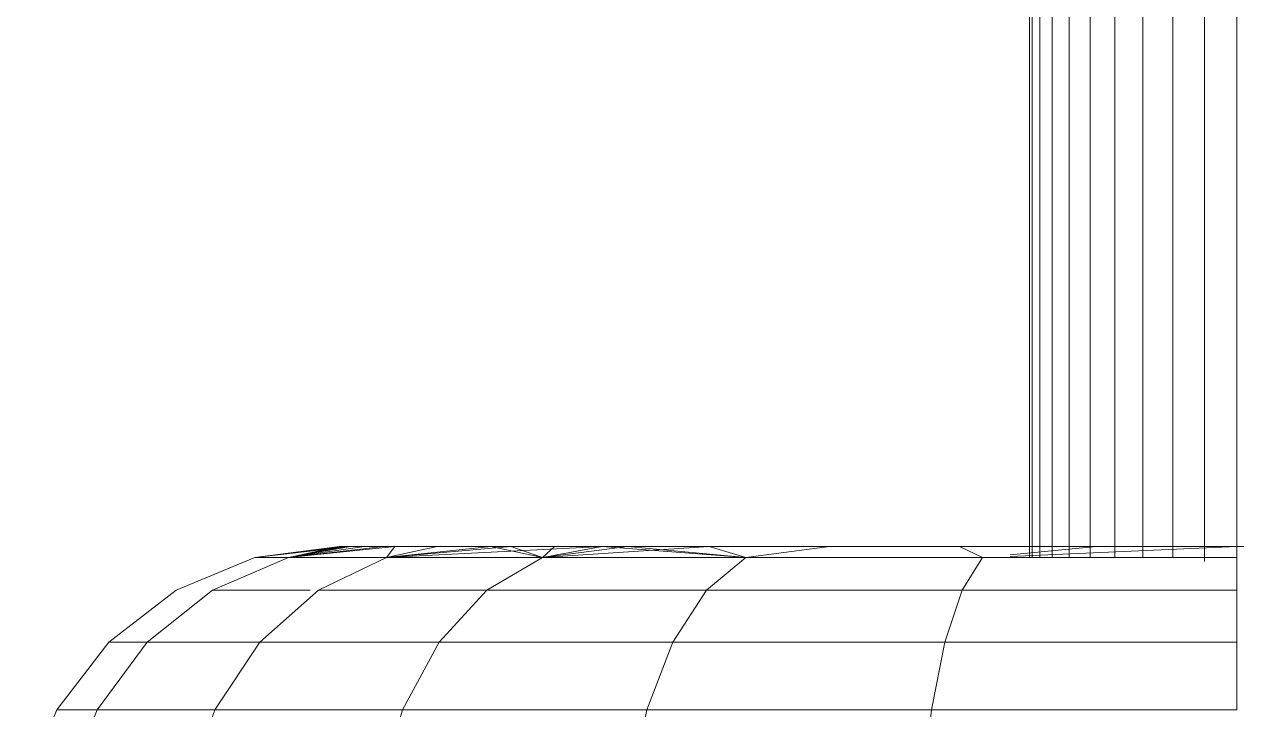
# Model space of a CAD drawing. Header units: centimetres. Extents: x -13467 to 3766, y -437 to 1921.
# Drawn here: x -8684.81 to -8681.094, y 95.729 to 97.829 of the extents above; entities that cross this region are included whole.
import ezdxf

# ---------------------------------------------------------------- set-up
doc = ezdxf.new("R2010")
doc.units = ezdxf.units.CM
doc.layers.add('G-IMPT', color=7, linetype='Continuous', lineweight=9)
doc.layers.add('M-EQPM', color=7, linetype='Continuous', lineweight=9)

# ---------------------------------------------------------------- blocks, each defined once
blk = doc.blocks.new('EQ-02-004 - EQ-02-004_dwg_Agrupar_435-1526215-Sección 1-1')
at = {"layer": 'G-IMPT'}
for p, q in [((-8681.7294, 96.1953), (-8681.7294, 101.6294)), ((-8681.7294, 96.1953), (-8681.7294, 101.6294)), ((-8681.7294, 101.6294), (-8681.7294, 96.1953)), ((-8681.7294, 101.6294), (-8681.7294, 96.1953)), ((-8681.7294, 96.1953), (-8681.7294, 101.6294)), ((-8681.7294, 96.1953), (-8681.7294, 101.6294))]:
    blk.add_line(p, q, dxfattribs=at)
blk = doc.blocks.new('EQ-02-004 - EQ-02-004_dwg_Agrupar_788-1526216-Sección 1-1')
at = {"layer": 'G-IMPT'}
for p, q in [((-8684.1032, 96.1953), (-8683.8444, 96.2294)), ((-8684.1032, 96.1953), (-8683.8105, 96.2294)), ((-8684.1032, 96.1953), (-8683.8253, 96.2294)), ((-8684.0007, 96.1953), (-8683.8105, 96.2294)), ((-8684.0007, 96.1953), (-8683.7098, 96.2294)), ((-8684.0007, 96.1953), (-8683.6744, 96.2294)), ((-8684.0007, 96.1953), (-8683.7684, 96.2294)), ((-8684.0007, 96.1953), (-8683.8253, 96.2294)), ((-8683.8105, 96.2294), (-8683.8444, 96.2294)), ((-8683.8444, 96.2294), (-8683.8253, 96.2294)), ((-8683.6744, 96.2294), (-8683.8253, 96.2294)), ((-8683.7684, 96.2294), (-8683.8253, 96.2294)), ((-8683.8105, 96.2294), (-8683.7098, 96.2294)), ((-8683.6744, 96.2294), (-8683.7684, 96.2294)), ((-8683.7098, 96.2294), (-8683.5447, 96.2294)), ((-8683.7001, 96.1953), (-8683.5447, 96.2294)), ((-8683.7001, 96.1953), (-8683.3192, 96.2294)), ((-8683.7001, 96.1953), (-8683.039, 96.2294)), ((-8683.7001, 96.1953), (-8683.3809, 96.2294)), ((-8683.7001, 96.1953), (-8683.5447, 96.2294)), ((-8683.7001, 96.1953), (-8683.6744, 96.2294)), ((-8683.5447, 96.2294), (-8683.6744, 96.2294)), ((-8683.5447, 96.2294), (-8683.3192, 96.2294)), ((-8683.3809, 96.2294), (-8683.5447, 96.2294)), ((-8682.9611, 96.2294), (-8683.3809, 96.2294)), ((-8683.1855, 96.2294), (-8683.3809, 96.2294)), ((-8683.222, 96.1953), (-8683.3809, 96.2294)), ((-8683.3192, 96.2294), (-8683.039, 96.2294)), ((-8683.222, 96.1953), (-8683.039, 96.2294)), ((-8683.222, 96.1953), (-8682.7108, 96.2294)), ((-8683.222, 96.1953), (-8682.9611, 96.2294)), ((-8683.222, 96.1953), (-8683.1855, 96.2294)), ((-8683.222, 96.1953), (-8683.1855, 96.2294)), ((-8682.9611, 96.2294), (-8683.1855, 96.2294)), ((-8683.039, 96.2294), (-8682.7108, 96.2294)), ((-8682.7108, 96.2294), (-8682.9611, 96.2294)), ((-8682.5988, 96.1953), (-8682.9611, 96.2294)), ((-8682.7108, 96.2294), (-8682.3429, 96.2294)), ((-8682.3429, 96.2294), (-8682.7108, 96.2294)), ((-8682.5988, 96.1953), (-8682.7108, 96.2294)), ((-8682.5988, 96.1953), (-8682.7108, 96.2294)), ((-8682.5988, 96.1953), (-8682.3429, 96.2294)), ((-8682.5988, 96.1953), (-8682.3429, 96.2294)), ((-8682.3429, 96.2294), (-8681.9442, 96.2294)), ((-8681.9442, 96.2294), (-8682.3429, 96.2294)), ((-8681.9442, 96.2294), (-8681.789, 96.2294)), ((-8681.789, 96.2294), (-8681.9442, 96.2294)), ((-8681.8731, 96.1953), (-8681.9442, 96.2294)), ((-8681.8731, 96.1953), (-8681.9442, 96.2294)), ((-8681.7216, 96.2294), (-8681.7294, 96.2294)), ((-8681.7294, 96.2294), (-8681.7216, 96.2294)), ((-8681.7216, 96.2294), (-8681.7294, 96.2294)), ((-8681.7216, 96.2294), (-8681.7294, 96.2294)), ((-8684.3444, 96.0954), (-8684.1032, 96.1953)), ((-8684.2337, 96.0954), (-8684.0007, 96.1953)), ((-8684.2337, 96.0954), (-8684.0007, 96.1953)), ((-8684.1032, 96.1953), (-8684.0007, 96.1953)), ((-8684.1032, 96.1953), (-8684.0007, 96.1953)), ((-8684.0007, 96.1953), (-8683.7001, 96.1953)), ((-8683.7001, 96.1953), (-8684.0007, 96.1953)), ((-8683.909, 96.0954), (-8683.7001, 96.1953)), ((-8683.909, 96.0954), (-8683.7001, 96.1953)), ((-8683.7001, 96.1953), (-8683.222, 96.1953)), ((-8683.222, 96.1953), (-8683.7001, 96.1953)), ((-8684.5515, 95.9365), (-8684.3444, 96.0954)), ((-8684.2337, 96.0954), (-8683.9342, 96.0954)), ((-8683.9342, 96.0954), (-8684.2337, 96.0954)), ((-8684.2337, 96.0954), (-8683.9342, 96.0954)), ((-8684.2337, 96.0954), (-8683.9342, 96.0954)), ((-8684.2337, 96.0954), (-8683.9342, 96.0954)), ((-8684.7104, 95.7294), (-8684.5515, 95.9365)), ((-8684.5515, 95.9365), (-8684.4337, 95.9365)), ((-8684.5515, 95.9365), (-8684.4337, 95.9365)), ((-8684.8103, 95.4882), (-8684.7104, 95.7294)), ((-8684.7104, 95.7294), (-8684.5872, 95.7294)), ((-8684.7104, 95.7294), (-8684.5872, 95.7294))]:
    blk.add_line(p, q, dxfattribs=at)
at = {"layer": 'G-IMPT', "flags": 128}
for points in [[(-8684.2337, 96.0954), (-8684.0007, 96.1953), (-8684.1032, 96.1953), (-8684.3444, 96.0954), (-8684.1032, 96.1953), (-8684.0007, 96.1953), (-8683.6744, 96.2294), (-8683.5447, 96.2294)], [(-8683.9342, 96.0954), (-8684.2337, 96.0954), (-8684.0007, 96.1953), (-8684.1032, 96.1953), (-8683.8253, 96.2294), (-8684.1032, 96.1953), (-8683.8444, 96.2294), (-8683.8253, 96.2294), (-8683.8444, 96.2294), (-8683.8105, 96.2294), (-8683.7098, 96.2294), (-8684.0007, 96.1953), (-8683.8105, 96.2294), (-8683.8444, 96.2294), (-8684.1032, 96.1953), (-8683.8105, 96.2294), (-8684.1032, 96.1953), (-8684.0007, 96.1953)], [(-8683.222, 96.1953), (-8683.3809, 96.2294), (-8683.7001, 96.1953), (-8684.0007, 96.1953), (-8684.2337, 96.0954)], [(-8683.6744, 96.2294), (-8684.0007, 96.1953), (-8683.7684, 96.2294), (-8683.6744, 96.2294), (-8683.5447, 96.2294), (-8683.7001, 96.1953), (-8683.6744, 96.2294), (-8683.7001, 96.1953), (-8684.0007, 96.1953), (-8684.2337, 96.0954)], [(-8683.8253, 96.2294), (-8683.7684, 96.2294), (-8684.0007, 96.1953), (-8683.8253, 96.2294), (-8684.0007, 96.1953)], [(-8683.5447, 96.2294), (-8683.7098, 96.2294), (-8683.5447, 96.2294), (-8683.7001, 96.1953), (-8683.222, 96.1953)], [(-8683.3192, 96.2294), (-8683.0389, 96.2294), (-8683.7001, 96.1953), (-8683.0389, 96.2294), (-8683.222, 96.1953)], [(-8683.222, 96.1953), (-8683.7001, 96.1953), (-8683.3192, 96.2294)], [(-8683.5447, 96.2294), (-8683.3192, 96.2294), (-8683.7001, 96.1953), (-8683.5447, 96.2294), (-8683.3192, 96.2294), (-8683.0389, 96.2294), (-8682.7108, 96.2294), (-8682.3429, 96.2294), (-8682.5988, 96.1953), (-8682.7108, 96.2294), (-8683.0389, 96.2294), (-8683.222, 96.1953), (-8682.7108, 96.2294), (-8683.222, 96.1953)], [(-8683.3809, 96.2294), (-8683.7001, 96.1953), (-8683.5447, 96.2294), (-8683.3809, 96.2294), (-8683.5447, 96.2294)], [(-8683.1855, 96.2294), (-8682.9611, 96.2294), (-8683.222, 96.1953), (-8683.1855, 96.2294), (-8683.3809, 96.2294), (-8683.222, 96.1953)], [(-8682.5988, 96.1953), (-8682.9611, 96.2294), (-8683.222, 96.1953)], [(-8682.9611, 96.2294), (-8682.7108, 96.2294), (-8682.9611, 96.2294), (-8682.5988, 96.1953)], [(-8681.8731, 96.1953), (-8681.9442, 96.2294), (-8682.3429, 96.2294), (-8681.9442, 96.2294), (-8681.789, 96.2294)], [(-8681.8731, 96.1953), (-8681.9442, 96.2294), (-8681.789, 96.2294)], [(-8681.8731, 96.1953), (-8681.9442, 96.2294), (-8681.789, 96.2294)], [(-8681.8731, 96.1953), (-8681.9442, 96.2294), (-8681.789, 96.2294)], [(-8681.7216, 96.2294), (-8681.7294, 96.2294), (-8681.7216, 96.2294)], [(-8683.222, 96.1953), (-8683.7001, 96.1953), (-8683.909, 96.0954)], [(-8683.909, 96.0954), (-8683.7001, 96.1953), (-8683.222, 96.1953)], [(-8684.4337, 95.9365), (-8684.5515, 95.9365), (-8684.7104, 95.7294), (-8684.5515, 95.9365), (-8684.4337, 95.9365)], [(-8684.4337, 95.9365), (-8684.5515, 95.9365), (-8684.4337, 95.9365)]]:
    blk.add_lwpolyline(points, dxfattribs=at)
for points in [[(-8683.909, 96.0954), (-8683.7001, 96.1953), (-8684.0007, 96.1953), (-8683.7098, 96.2294), (-8683.8105, 96.2294), (-8684.0007, 96.1953), (-8683.7001, 96.1953)], [(-8682.5988, 96.1953), (-8682.7108, 96.2294), (-8682.3429, 96.2294)], [(-8682.5988, 96.1953), (-8682.7108, 96.2294), (-8682.3429, 96.2294), (-8681.9442, 96.2294), (-8682.3429, 96.2294)], [(-8682.7108, 96.2294), (-8682.3429, 96.2294), (-8682.5988, 96.1953)], [(-8684.3444, 96.0954), (-8684.5515, 95.9365)]]:
    blk.add_lwpolyline(points, close=True, dxfattribs=at)
blk = doc.blocks.new('EQ-02-004 - EQ-02-004_dwg_Agrupar_791-1526217-Sección 1-1')
at = {"layer": 'G-IMPT'}
for p, q in [((-8684.1032, 96.1953), (-8683.8444, 96.2294)), ((-8684.1032, 96.1953), (-8683.8105, 96.2294)), ((-8684.1032, 96.1953), (-8683.8253, 96.2294)), ((-8684.0007, 96.1953), (-8683.8105, 96.2294)), ((-8684.0007, 96.1953), (-8683.7098, 96.2294)), ((-8684.0007, 96.1953), (-8683.6744, 96.2294)), ((-8684.0007, 96.1953), (-8683.7684, 96.2294)), ((-8684.0007, 96.1953), (-8683.8253, 96.2294)), ((-8683.8105, 96.2294), (-8683.8444, 96.2294)), ((-8683.8444, 96.2294), (-8683.8253, 96.2294)), ((-8683.6744, 96.2294), (-8683.8253, 96.2294)), ((-8683.7684, 96.2294), (-8683.8253, 96.2294)), ((-8683.8105, 96.2294), (-8683.7098, 96.2294)), ((-8683.6744, 96.2294), (-8683.7684, 96.2294)), ((-8683.7098, 96.2294), (-8683.5447, 96.2294)), ((-8683.7001, 96.1953), (-8683.5447, 96.2294)), ((-8683.7001, 96.1953), (-8683.3192, 96.2294)), ((-8683.7001, 96.1953), (-8683.039, 96.2294)), ((-8683.7001, 96.1953), (-8683.3809, 96.2294)), ((-8683.7001, 96.1953), (-8683.5447, 96.2294)), ((-8683.7001, 96.1953), (-8683.6744, 96.2294)), ((-8683.5447, 96.2294), (-8683.6744, 96.2294)), ((-8683.5447, 96.2294), (-8683.3192, 96.2294)), ((-8683.3809, 96.2294), (-8683.5447, 96.2294)), ((-8682.9611, 96.2294), (-8683.3809, 96.2294)), ((-8683.1855, 96.2294), (-8683.3809, 96.2294)), ((-8683.222, 96.1953), (-8683.3809, 96.2294)), ((-8683.3192, 96.2294), (-8683.039, 96.2294)), ((-8683.222, 96.1953), (-8683.039, 96.2294)), ((-8683.222, 96.1953), (-8682.7108, 96.2294)), ((-8683.222, 96.1953), (-8682.9611, 96.2294)), ((-8683.222, 96.1953), (-8683.1855, 96.2294)), ((-8683.222, 96.1953), (-8683.1855, 96.2294)), ((-8682.9611, 96.2294), (-8683.1855, 96.2294)), ((-8683.039, 96.2294), (-8682.7108, 96.2294)), ((-8682.7108, 96.2294), (-8682.9611, 96.2294)), ((-8682.5988, 96.1953), (-8682.9611, 96.2294)), ((-8682.7108, 96.2294), (-8682.3429, 96.2294)), ((-8682.3429, 96.2294), (-8682.7108, 96.2294)), ((-8682.5988, 96.1953), (-8682.7108, 96.2294)), ((-8682.5988, 96.1953), (-8682.7108, 96.2294)), ((-8682.5988, 96.1953), (-8682.3429, 96.2294)), ((-8682.5988, 96.1953), (-8682.3429, 96.2294)), ((-8682.3429, 96.2294), (-8681.9442, 96.2294)), ((-8681.9442, 96.2294), (-8682.3429, 96.2294)), ((-8681.9442, 96.2294), (-8681.789, 96.2294)), ((-8681.789, 96.2294), (-8681.9442, 96.2294)), ((-8681.8731, 96.1953), (-8681.9442, 96.2294)), ((-8681.8731, 96.1953), (-8681.9442, 96.2294)), ((-8681.7216, 96.2294), (-8681.7294, 96.2294)), ((-8681.7294, 96.2294), (-8681.7216, 96.2294)), ((-8681.7216, 96.2294), (-8681.7294, 96.2294)), ((-8681.7216, 96.2294), (-8681.7294, 96.2294)), ((-8684.3444, 96.0954), (-8684.1032, 96.1953)), ((-8684.2337, 96.0954), (-8684.0007, 96.1953)), ((-8684.2337, 96.0954), (-8684.0007, 96.1953)), ((-8684.1032, 96.1953), (-8684.0007, 96.1953)), ((-8684.1032, 96.1953), (-8684.0007, 96.1953)), ((-8684.0007, 96.1953), (-8683.7001, 96.1953)), ((-8683.7001, 96.1953), (-8684.0007, 96.1953)), ((-8683.909, 96.0954), (-8683.7001, 96.1953)), ((-8683.909, 96.0954), (-8683.7001, 96.1953)), ((-8683.7001, 96.1953), (-8683.222, 96.1953)), ((-8683.222, 96.1953), (-8683.7001, 96.1953)), ((-8684.5515, 95.9365), (-8684.3444, 96.0954)), ((-8684.2337, 96.0954), (-8683.9342, 96.0954)), ((-8683.9342, 96.0954), (-8684.2337, 96.0954)), ((-8684.2337, 96.0954), (-8683.9342, 96.0954)), ((-8684.2337, 96.0954), (-8683.9342, 96.0954)), ((-8684.2337, 96.0954), (-8683.9342, 96.0954)), ((-8684.7104, 95.7294), (-8684.5515, 95.9365)), ((-8684.5515, 95.9365), (-8684.4337, 95.9365)), ((-8684.5515, 95.9365), (-8684.4337, 95.9365)), ((-8684.8103, 95.4882), (-8684.7104, 95.7294)), ((-8684.7104, 95.7294), (-8684.5872, 95.7294)), ((-8684.7104, 95.7294), (-8684.5872, 95.7294))]:
    blk.add_line(p, q, dxfattribs=at)
at = {"layer": 'G-IMPT', "flags": 128}
for points in [[(-8684.2337, 96.0954), (-8684.0007, 96.1953), (-8684.1032, 96.1953), (-8684.3444, 96.0954), (-8684.1032, 96.1953), (-8684.0007, 96.1953), (-8683.6744, 96.2294), (-8683.5447, 96.2294)], [(-8683.9342, 96.0954), (-8684.2337, 96.0954), (-8684.0007, 96.1953), (-8684.1032, 96.1953), (-8683.8253, 96.2294), (-8684.1032, 96.1953), (-8683.8444, 96.2294), (-8683.8253, 96.2294), (-8683.8444, 96.2294), (-8683.8105, 96.2294), (-8683.7098, 96.2294), (-8684.0007, 96.1953), (-8683.8105, 96.2294), (-8683.8444, 96.2294), (-8684.1032, 96.1953), (-8683.8105, 96.2294), (-8684.1032, 96.1953), (-8684.0007, 96.1953)], [(-8683.222, 96.1953), (-8683.3809, 96.2294), (-8683.7001, 96.1953), (-8684.0007, 96.1953), (-8684.2337, 96.0954)], [(-8683.6744, 96.2294), (-8684.0007, 96.1953), (-8683.7684, 96.2294), (-8683.6744, 96.2294), (-8683.5447, 96.2294), (-8683.7001, 96.1953), (-8683.6744, 96.2294), (-8683.7001, 96.1953), (-8684.0007, 96.1953), (-8684.2337, 96.0954)], [(-8683.8253, 96.2294), (-8683.7684, 96.2294), (-8684.0007, 96.1953), (-8683.8253, 96.2294), (-8684.0007, 96.1953)], [(-8683.5447, 96.2294), (-8683.7098, 96.2294), (-8683.5447, 96.2294), (-8683.7001, 96.1953), (-8683.222, 96.1953)], [(-8683.3192, 96.2294), (-8683.0389, 96.2294), (-8683.7001, 96.1953), (-8683.0389, 96.2294), (-8683.222, 96.1953)], [(-8683.222, 96.1953), (-8683.7001, 96.1953), (-8683.3192, 96.2294)], [(-8683.5447, 96.2294), (-8683.3192, 96.2294), (-8683.7001, 96.1953), (-8683.5447, 96.2294), (-8683.3192, 96.2294), (-8683.0389, 96.2294), (-8682.7108, 96.2294), (-8682.3429, 96.2294), (-8682.5988, 96.1953), (-8682.7108, 96.2294), (-8683.0389, 96.2294), (-8683.222, 96.1953), (-8682.7108, 96.2294), (-8683.222, 96.1953)], [(-8683.3809, 96.2294), (-8683.7001, 96.1953), (-8683.5447, 96.2294), (-8683.3809, 96.2294), (-8683.5447, 96.2294)], [(-8683.1855, 96.2294), (-8682.9611, 96.2294), (-8683.222, 96.1953), (-8683.1855, 96.2294), (-8683.3809, 96.2294), (-8683.222, 96.1953)], [(-8682.5988, 96.1953), (-8682.9611, 96.2294), (-8683.222, 96.1953)], [(-8682.9611, 96.2294), (-8682.7108, 96.2294), (-8682.9611, 96.2294), (-8682.5988, 96.1953)], [(-8681.8731, 96.1953), (-8681.9442, 96.2294), (-8682.3429, 96.2294), (-8681.9442, 96.2294), (-8681.789, 96.2294)], [(-8681.8731, 96.1953), (-8681.9442, 96.2294), (-8681.789, 96.2294)], [(-8681.8731, 96.1953), (-8681.9442, 96.2294), (-8681.789, 96.2294)], [(-8681.8731, 96.1953), (-8681.9442, 96.2294), (-8681.789, 96.2294)], [(-8681.7216, 96.2294), (-8681.7294, 96.2294), (-8681.7216, 96.2294)], [(-8683.222, 96.1953), (-8683.7001, 96.1953), (-8683.909, 96.0954)], [(-8683.909, 96.0954), (-8683.7001, 96.1953), (-8683.222, 96.1953)], [(-8684.4337, 95.9365), (-8684.5515, 95.9365), (-8684.7104, 95.7294), (-8684.5515, 95.9365), (-8684.4337, 95.9365)], [(-8684.4337, 95.9365), (-8684.5515, 95.9365), (-8684.4337, 95.9365)]]:
    blk.add_lwpolyline(points, dxfattribs=at)
for points in [[(-8683.909, 96.0954), (-8683.7001, 96.1953), (-8684.0007, 96.1953), (-8683.7098, 96.2294), (-8683.8105, 96.2294), (-8684.0007, 96.1953), (-8683.7001, 96.1953)], [(-8682.5988, 96.1953), (-8682.7108, 96.2294), (-8682.3429, 96.2294)], [(-8682.5988, 96.1953), (-8682.7108, 96.2294), (-8682.3429, 96.2294), (-8681.9442, 96.2294), (-8682.3429, 96.2294)], [(-8682.7108, 96.2294), (-8682.3429, 96.2294), (-8682.5988, 96.1953)], [(-8684.3444, 96.0954), (-8684.5515, 95.9365)]]:
    blk.add_lwpolyline(points, close=True, dxfattribs=at)
blk = doc.blocks.new('EQ-02-004 - EQ-02-004_dwg_Agrupar_892-1526218-Sección 1-1')
at = {"layer": 'G-IMPT'}
for p, q in [((-8681.7294, 96.1953), (-8681.7294, 101.6294)), ((-8681.7294, 96.1953), (-8681.7294, 101.6294)), ((-8681.7294, 96.1953), (-8681.7294, 101.6294)), ((-8681.7294, 96.1953), (-8681.7294, 101.6294)), ((-8681.7294, 101.6294), (-8681.7294, 96.1953)), ((-8681.7294, 101.6294), (-8681.7294, 96.1953)), ((-8681.7216, 96.1953), (-8681.7216, 101.6294)), ((-8681.7216, 96.1953), (-8681.7216, 101.6294)), ((-8681.7216, 96.1953), (-8681.7216, 101.6294)), ((-8681.6983, 96.1953), (-8681.6983, 101.6294)), ((-8681.6983, 101.6294), (-8681.6983, 96.1953)), ((-8681.6983, 101.6294), (-8681.6983, 96.1953)), ((-8681.6602, 96.1953), (-8681.6602, 101.6294)), ((-8681.6602, 101.6294), (-8681.6602, 96.1953)), ((-8681.6602, 96.1953), (-8681.6602, 101.6294)), ((-8681.6081, 96.1953), (-8681.6081, 101.6294)), ((-8681.6081, 96.1953), (-8681.6081, 101.6294)), ((-8681.6081, 96.1953), (-8681.6081, 101.6294)), ((-8681.5434, 96.1953), (-8681.5434, 101.6294)), ((-8681.5434, 101.6294), (-8681.5434, 96.1953)), ((-8681.5434, 101.6294), (-8681.5434, 96.1953)), ((-8681.4677, 101.6294), (-8681.4677, 96.1953)), ((-8681.4676, 96.1953), (-8681.4676, 101.6294)), ((-8681.4676, 96.1953), (-8681.4676, 101.6294)), ((-8681.3827, 101.6294), (-8681.3827, 96.1953)), ((-8681.3827, 101.6294), (-8681.3827, 96.1953)), ((-8681.3827, 101.6294), (-8681.3827, 96.1953)), ((-8681.2906, 96.1953), (-8681.2906, 101.6294)), ((-8681.2906, 101.6294), (-8681.2906, 96.1953)), ((-8681.2906, 96.1953), (-8681.2906, 101.6294)), ((-8681.1937, 101.6294), (-8681.1937, 96.1835)), ((-8681.1937, 96.1835), (-8681.1937, 101.6294)), ((-8681.1937, 96.1835), (-8681.1937, 101.6294)), ((-8681.0944, 101.6294), (-8681.0944, 96.1953)), ((-8681.0944, 101.6294), (-8681.0944, 96.1953))]:
    blk.add_line(p, q, dxfattribs=at)
blk = doc.blocks.new('EQ-02-004 - EQ-02-004_dwg_Agrupar_896-1526219-Sección 1-1')
at = {"layer": 'G-IMPT'}
for p, q in [((-8684.1032, 96.1953), (-8683.8444, 96.2294)), ((-8684.1032, 96.1953), (-8683.8105, 96.2294)), ((-8684.0007, 96.1953), (-8683.7098, 96.2294)), ((-8684.0007, 96.1953), (-8683.8444, 96.2294)), ((-8684.0007, 96.1953), (-8683.8105, 96.2294)), ((-8684.0007, 96.1953), (-8683.8105, 96.2294)), ((-8684.0007, 96.1953), (-8683.7098, 96.2294)), ((-8683.8105, 96.2294), (-8683.8444, 96.2294)), ((-8683.8444, 96.2294), (-8683.8105, 96.2294)), ((-8683.7098, 96.2294), (-8683.8105, 96.2294)), ((-8683.8105, 96.2294), (-8683.7098, 96.2294)), ((-8683.5447, 96.2294), (-8683.7098, 96.2294)), ((-8683.7098, 96.2294), (-8683.5447, 96.2294)), ((-8683.7001, 96.1953), (-8683.3192, 96.2294)), ((-8683.7001, 96.1953), (-8683.5447, 96.2294)), ((-8683.7001, 96.1953), (-8683.5447, 96.2294)), ((-8683.7001, 96.1953), (-8683.3192, 96.2294)), ((-8683.7001, 96.1953), (-8683.039, 96.2294)), ((-8683.3192, 96.2294), (-8683.5447, 96.2294)), ((-8683.5447, 96.2294), (-8683.3192, 96.2294)), ((-8683.039, 96.2294), (-8683.3192, 96.2294)), ((-8683.3192, 96.2294), (-8683.039, 96.2294)), ((-8683.222, 96.1953), (-8683.3192, 96.2294)), ((-8683.222, 96.1953), (-8683.039, 96.2294)), ((-8683.222, 96.1953), (-8683.039, 96.2294)), ((-8683.222, 96.1953), (-8682.7108, 96.2294)), ((-8682.7108, 96.2294), (-8683.039, 96.2294)), ((-8683.039, 96.2294), (-8682.7108, 96.2294)), ((-8682.5988, 96.1953), (-8683.039, 96.2294)), ((-8682.3429, 96.2294), (-8682.7108, 96.2294)), ((-8682.7108, 96.2294), (-8682.3429, 96.2294)), ((-8682.5988, 96.1953), (-8682.7108, 96.2294)), ((-8682.5988, 96.1953), (-8682.7108, 96.2294)), ((-8682.5988, 96.1953), (-8682.3429, 96.2294)), ((-8682.5988, 96.1953), (-8682.3429, 96.2294)), ((-8681.9442, 96.2294), (-8682.3429, 96.2294)), ((-8682.3429, 96.2294), (-8681.9442, 96.2294)), ((-8681.789, 96.2294), (-8681.9442, 96.2294)), ((-8681.9442, 96.2294), (-8681.5246, 96.2294)), ((-8681.8731, 96.1953), (-8681.9442, 96.2294)), ((-8681.8731, 96.1953), (-8681.9442, 96.2294)), ((-8681.789, 96.2036), (-8681.5246, 96.2294)), ((-8681.789, 96.199), (-8681.0944, 96.2294)), ((-8681.7216, 96.2294), (-8681.7294, 96.2294)), ((-8681.7294, 96.2294), (-8681.7216, 96.2294)), ((-8681.7294, 96.2294), (-8681.7216, 96.2294)), ((-8681.7294, 96.2294), (-8681.7216, 96.2294)), ((-8681.6983, 96.2294), (-8681.7216, 96.2294)), ((-8681.6983, 96.2294), (-8681.7216, 96.2294)), ((-8681.6602, 96.2294), (-8681.6983, 96.2294)), ((-8681.5246, 96.2294), (-8681.0944, 96.2294)), ((-8684.3444, 96.0954), (-8684.1032, 96.1953)), ((-8684.2337, 96.0954), (-8684.0007, 96.1953)), ((-8684.2337, 96.0954), (-8684.0007, 96.1953)), ((-8684.0007, 96.1953), (-8684.1032, 96.1953)), ((-8684.1032, 96.1953), (-8684.0007, 96.1953)), ((-8683.7001, 96.1953), (-8684.0007, 96.1953)), ((-8684.0007, 96.1953), (-8683.7001, 96.1953)), ((-8683.909, 96.0954), (-8683.7001, 96.1953)), ((-8683.909, 96.0954), (-8683.7001, 96.1953)), ((-8683.222, 96.1953), (-8683.7001, 96.1953)), ((-8683.7001, 96.1953), (-8683.222, 96.1953)), ((-8683.3925, 96.0954), (-8683.222, 96.1953)), ((-8683.222, 96.1953), (-8682.5988, 96.1953)), ((-8682.7194, 96.0954), (-8682.5988, 96.1953)), ((-8682.5988, 96.1953), (-8681.8731, 96.1953)), ((-8681.9356, 96.0954), (-8681.8731, 96.1953)), ((-8681.8731, 96.1953), (-8681.0944, 96.1953)), ((-8681.8731, 96.1953), (-8681.0944, 96.1953)), ((-8684.5515, 95.9365), (-8684.3444, 96.0954)), ((-8684.4337, 95.9365), (-8684.2337, 96.0954)), ((-8683.9342, 96.0954), (-8684.2337, 96.0954)), ((-8684.2337, 96.0954), (-8683.9342, 96.0954)), ((-8683.9342, 96.0954), (-8684.2337, 96.0954)), ((-8684.2337, 96.0954), (-8683.9342, 96.0954)), ((-8684.0883, 95.9365), (-8683.909, 96.0954)), ((-8683.909, 96.0954), (-8683.3925, 96.0954)), ((-8683.5389, 95.9365), (-8683.3925, 96.0954)), ((-8683.3925, 96.0954), (-8683.5389, 95.9365)), ((-8683.3925, 96.0954), (-8683.5389, 95.9365)), ((-8683.3925, 96.0954), (-8682.7194, 96.0954)), ((-8682.823, 95.9365), (-8682.7194, 96.0954)), ((-8682.823, 95.9365), (-8682.7194, 96.0954)), ((-8682.7194, 96.0954), (-8681.9356, 96.0954)), ((-8681.9892, 95.9365), (-8681.9356, 96.0954)), ((-8681.9356, 96.0954), (-8681.0944, 96.0954)), ((-8684.7104, 95.7294), (-8684.5515, 95.9365)), ((-8684.5872, 95.7294), (-8684.4337, 95.9365)), ((-8684.4337, 95.9365), (-8684.5515, 95.9365)), ((-8684.5515, 95.9365), (-8684.4337, 95.9365)), ((-8684.4337, 95.9365), (-8684.0883, 95.9365)), ((-8684.226, 95.7294), (-8684.0883, 95.9365)), ((-8684.226, 95.7294), (-8684.0883, 95.9365)), ((-8684.226, 95.7294), (-8684.0883, 95.9365)), ((-8684.0883, 95.9365), (-8683.5389, 95.9365)), ((-8683.6513, 95.7294), (-8683.5389, 95.9365)), ((-8683.5389, 95.9365), (-8683.6513, 95.7294)), ((-8683.6513, 95.7294), (-8683.5389, 95.9365)), ((-8683.5389, 95.9365), (-8682.823, 95.9365)), ((-8683.5389, 95.9365), (-8682.823, 95.9365)), ((-8683.5389, 95.9365), (-8682.823, 95.9365)), ((-8682.9024, 95.7294), (-8682.823, 95.9365)), ((-8682.823, 95.9365), (-8682.9024, 95.7294)), ((-8682.823, 95.9365), (-8682.9024, 95.7294)), ((-8682.823, 95.9365), (-8681.9892, 95.9365)), ((-8682.0303, 95.7294), (-8681.9892, 95.9365)), ((-8681.9892, 95.9365), (-8681.0944, 95.9365)), ((-8684.8103, 95.4882), (-8684.7104, 95.7294)), ((-8684.5872, 95.7294), (-8684.7104, 95.7294)), ((-8684.7104, 95.7294), (-8684.5872, 95.7294)), ((-8684.6837, 95.4882), (-8684.5872, 95.7294)), ((-8684.5872, 95.7294), (-8684.226, 95.7294)), ((-8684.226, 95.7294), (-8684.3125, 95.4882)), ((-8684.226, 95.7294), (-8683.6513, 95.7294)), ((-8683.6513, 95.7294), (-8683.722, 95.4882)), ((-8683.6513, 95.7294), (-8682.9024, 95.7294)), ((-8682.9024, 95.7294), (-8682.9524, 95.4882)), ((-8682.9024, 95.7294), (-8682.0303, 95.7294)), ((-8682.0303, 95.7294), (-8682.0562, 95.4882)), ((-8682.0303, 95.7294), (-8681.0944, 95.7294))]:
    blk.add_line(p, q, dxfattribs=at)
at = {"layer": 'G-IMPT', "flags": 128}
for points in [[(-8683.222, 96.1953), (-8683.3192, 96.2294), (-8683.222, 96.1953), (-8683.0389, 96.2294), (-8683.3192, 96.2294), (-8683.5447, 96.2294), (-8683.7098, 96.2294), (-8684.0007, 96.1953), (-8684.1032, 96.1953), (-8684.3444, 96.0954), (-8684.5515, 95.9365), (-8684.4337, 95.9365), (-8684.5872, 95.7294), (-8684.226, 95.7294)], [(-8684.3444, 96.0954), (-8684.1032, 96.1953), (-8683.8105, 96.2294), (-8684.0007, 96.1953), (-8683.7001, 96.1953), (-8683.909, 96.0954), (-8683.3925, 96.0954)], [(-8682.5988, 96.1953), (-8683.0389, 96.2294), (-8682.7108, 96.2294), (-8683.0389, 96.2294), (-8683.3192, 96.2294), (-8683.5447, 96.2294), (-8683.7001, 96.1953), (-8683.3192, 96.2294), (-8683.7001, 96.1953), (-8684.0007, 96.1953), (-8684.2337, 96.0954)], [(-8684.2337, 96.0954), (-8684.0007, 96.1953), (-8683.7001, 96.1953), (-8683.5447, 96.2294), (-8683.7098, 96.2294), (-8683.8105, 96.2294), (-8684.0007, 96.1953), (-8683.7098, 96.2294), (-8683.8105, 96.2294), (-8683.8444, 96.2294), (-8684.0007, 96.1953), (-8683.8444, 96.2294), (-8684.1032, 96.1953), (-8684.0007, 96.1953), (-8684.2337, 96.0954), (-8683.9342, 96.0954)], [(-8683.9342, 96.0954), (-8684.2337, 96.0954), (-8684.0007, 96.1953), (-8684.1032, 96.1953), (-8684.0007, 96.1953), (-8683.8105, 96.2294), (-8683.8444, 96.2294), (-8683.8105, 96.2294), (-8683.8444, 96.2294), (-8684.1032, 96.1953), (-8683.8105, 96.2294)], [(-8683.8105, 96.2294), (-8683.7098, 96.2294), (-8684.0007, 96.1953), (-8683.7001, 96.1953), (-8683.909, 96.0954), (-8683.3925, 96.0954)], [(-8683.222, 96.1953), (-8683.7001, 96.1953), (-8683.5447, 96.2294), (-8683.7098, 96.2294), (-8683.5447, 96.2294)], [(-8683.5447, 96.2294), (-8683.3192, 96.2294), (-8683.7001, 96.1953), (-8683.222, 96.1953)], [(-8682.5988, 96.1953), (-8683.222, 96.1953), (-8683.0389, 96.2294), (-8683.7001, 96.1953), (-8683.0389, 96.2294), (-8683.3192, 96.2294), (-8683.0389, 96.2294), (-8682.7108, 96.2294), (-8682.3429, 96.2294), (-8682.5988, 96.1953), (-8682.7108, 96.2294), (-8682.5988, 96.1953), (-8681.8731, 96.1953), (-8681.9356, 96.0954)], [(-8683.222, 96.1953), (-8683.0389, 96.2294), (-8682.5988, 96.1953)], [(-8682.5988, 96.1953), (-8683.222, 96.1953), (-8682.7108, 96.2294), (-8683.222, 96.1953), (-8683.0389, 96.2294), (-8682.7108, 96.2294), (-8682.3429, 96.2294), (-8682.5988, 96.1953), (-8681.8731, 96.1953), (-8681.9356, 96.0954)], [(-8682.3429, 96.2294), (-8682.7108, 96.2294), (-8682.5988, 96.1953)], [(-8682.5988, 96.1953), (-8682.3429, 96.2294), (-8681.9442, 96.2294), (-8682.3429, 96.2294)], [(-8681.0944, 96.0954), (-8681.0944, 96.1953), (-8681.8731, 96.1953), (-8681.9442, 96.2294), (-8682.3429, 96.2294), (-8681.9442, 96.2294), (-8681.5246, 96.2294), (-8681.789, 96.2036)], [(-8681.789, 96.2294), (-8681.9442, 96.2294), (-8681.8731, 96.1953)], [(-8681.789, 96.2294), (-8681.9442, 96.2294), (-8681.8731, 96.1953)], [(-8681.8731, 96.1953), (-8681.9442, 96.2294), (-8681.5246, 96.2294), (-8681.0944, 96.2294), (-8680.6642, 96.2294), (-8680.2446, 96.2294), (-8680.3157, 96.1953), (-8680.6642, 96.2294), (-8681.0944, 96.2294), (-8681.0944, 96.1953)], [(-8681.0944, 96.0954), (-8681.0944, 96.1953), (-8681.0944, 96.2294), (-8681.789, 96.199)], [(-8681.789, 96.199), (-8681.0944, 96.2294), (-8681.5246, 96.2294), (-8681.789, 96.2036)], [(-8681.7216, 96.2294), (-8681.7294, 96.2294), (-8681.7216, 96.2294)], [(-8683.909, 96.0954), (-8683.7001, 96.1953), (-8683.222, 96.1953)], [(-8683.909, 96.0954), (-8683.7001, 96.1953), (-8683.222, 96.1953)], [(-8682.7194, 96.0954), (-8683.3925, 96.0954), (-8683.222, 96.1953)], [(-8683.222, 96.1953), (-8683.3925, 96.0954), (-8682.7194, 96.0954)], [(-8682.823, 95.9365), (-8682.7194, 96.0954), (-8682.5988, 96.1953)], [(-8681.9892, 95.9365), (-8681.9356, 96.0954), (-8682.7194, 96.0954), (-8682.5988, 96.1953)], [(-8684.3444, 96.0954), (-8684.5515, 95.9365), (-8684.4337, 95.9365), (-8684.5872, 95.7294), (-8684.6837, 95.4882), (-8684.3125, 95.4882)], [(-8684.0883, 95.9365), (-8684.4337, 95.9365), (-8684.2337, 96.0954)], [(-8684.0883, 95.9365), (-8684.4337, 95.9365), (-8684.2337, 96.0954)], [(-8683.909, 96.0954), (-8684.0883, 95.9365), (-8683.5389, 95.9365)], [(-8683.5389, 95.9365), (-8684.0883, 95.9365), (-8683.909, 96.0954)], [(-8682.7194, 96.0954), (-8681.9356, 96.0954), (-8681.9892, 95.9365)], [(-8681.9356, 96.0954), (-8681.0944, 96.0954), (-8681.0944, 95.9365)], [(-8681.9356, 96.0954), (-8681.0944, 96.0954), (-8681.0944, 95.9365)], [(-8684.4337, 95.9365), (-8684.5515, 95.9365), (-8684.7104, 95.7294), (-8684.8103, 95.4882), (-8684.6837, 95.4882), (-8684.5872, 95.7294)], [(-8684.5872, 95.7294), (-8684.7104, 95.7294), (-8684.5515, 95.9365), (-8684.4337, 95.9365)], [(-8682.0303, 95.7294), (-8681.9892, 95.9365), (-8682.823, 95.9365)], [(-8682.0303, 95.7294), (-8681.9892, 95.9365), (-8682.823, 95.9365)], [(-8681.9892, 95.9365), (-8681.0944, 95.9365), (-8681.0944, 95.7294)], [(-8681.0944, 95.7294), (-8681.0944, 95.9365), (-8681.9892, 95.9365)]]:
    blk.add_lwpolyline(points, dxfattribs=at)
for points in [[(-8683.8105, 96.2294), (-8684.0007, 96.1953), (-8683.7098, 96.2294)], [(-8683.3192, 96.2294), (-8683.5447, 96.2294), (-8683.7001, 96.1953)], [(-8682.7108, 96.2294), (-8682.3429, 96.2294), (-8682.5988, 96.1953)]]:
    blk.add_lwpolyline(points, close=True, dxfattribs=at)
blk = doc.blocks.new('EQ-02-004 - EQ-02-004_dwg_Agrupar_893-1526230-Sección 1-1')
at = {"layer": 'G-IMPT'}
for p, q in [((-8684.1032, 96.1953), (-8683.8444, 96.2294)), ((-8684.1032, 96.1953), (-8683.8105, 96.2294)), ((-8684.0007, 96.1953), (-8683.7098, 96.2294)), ((-8684.0007, 96.1953), (-8683.8444, 96.2294)), ((-8684.0007, 96.1953), (-8683.8105, 96.2294)), ((-8684.0007, 96.1953), (-8683.8105, 96.2294)), ((-8684.0007, 96.1953), (-8683.7098, 96.2294)), ((-8683.8105, 96.2294), (-8683.8444, 96.2294)), ((-8683.8444, 96.2294), (-8683.8105, 96.2294)), ((-8683.7098, 96.2294), (-8683.8105, 96.2294)), ((-8683.8105, 96.2294), (-8683.7098, 96.2294)), ((-8683.5447, 96.2294), (-8683.7098, 96.2294)), ((-8683.7098, 96.2294), (-8683.5447, 96.2294)), ((-8683.7001, 96.1953), (-8683.3192, 96.2294)), ((-8683.7001, 96.1953), (-8683.5447, 96.2294)), ((-8683.7001, 96.1953), (-8683.5447, 96.2294)), ((-8683.7001, 96.1953), (-8683.3192, 96.2294)), ((-8683.7001, 96.1953), (-8683.039, 96.2294)), ((-8683.3192, 96.2294), (-8683.5447, 96.2294)), ((-8683.5447, 96.2294), (-8683.3192, 96.2294)), ((-8683.039, 96.2294), (-8683.3192, 96.2294)), ((-8683.3192, 96.2294), (-8683.039, 96.2294)), ((-8683.222, 96.1953), (-8683.3192, 96.2294)), ((-8683.222, 96.1953), (-8683.039, 96.2294)), ((-8683.222, 96.1953), (-8683.039, 96.2294)), ((-8683.222, 96.1953), (-8682.7108, 96.2294)), ((-8682.7108, 96.2294), (-8683.039, 96.2294)), ((-8683.039, 96.2294), (-8682.7108, 96.2294)), ((-8682.5988, 96.1953), (-8683.039, 96.2294)), ((-8682.3429, 96.2294), (-8682.7108, 96.2294)), ((-8682.7108, 96.2294), (-8682.3429, 96.2294)), ((-8682.5988, 96.1953), (-8682.7108, 96.2294)), ((-8682.5988, 96.1953), (-8682.7108, 96.2294)), ((-8682.5988, 96.1953), (-8682.3429, 96.2294)), ((-8682.5988, 96.1953), (-8682.3429, 96.2294)), ((-8681.9442, 96.2294), (-8682.3429, 96.2294)), ((-8682.3429, 96.2294), (-8681.9442, 96.2294)), ((-8681.789, 96.2294), (-8681.9442, 96.2294)), ((-8681.9442, 96.2294), (-8681.789, 96.2294)), ((-8681.8731, 96.1953), (-8681.9442, 96.2294)), ((-8681.8731, 96.1953), (-8681.9442, 96.2294)), ((-8681.7216, 96.2294), (-8681.7294, 96.2294)), ((-8681.7294, 96.2294), (-8681.7216, 96.2294)), ((-8681.7294, 96.2294), (-8681.7216, 96.2294)), ((-8681.7294, 96.2294), (-8681.7216, 96.2294)), ((-8684.3444, 96.0954), (-8684.1032, 96.1953)), ((-8684.2337, 96.0954), (-8684.0007, 96.1953)), ((-8684.2337, 96.0954), (-8684.0007, 96.1953)), ((-8684.0007, 96.1953), (-8684.1032, 96.1953)), ((-8684.1032, 96.1953), (-8684.0007, 96.1953)), ((-8683.7001, 96.1953), (-8684.0007, 96.1953)), ((-8684.0007, 96.1953), (-8683.7001, 96.1953)), ((-8683.909, 96.0954), (-8683.7001, 96.1953)), ((-8683.909, 96.0954), (-8683.7001, 96.1953)), ((-8683.222, 96.1953), (-8683.7001, 96.1953)), ((-8683.7001, 96.1953), (-8683.222, 96.1953)), ((-8684.5515, 95.9365), (-8684.3444, 96.0954)), ((-8683.9342, 96.0954), (-8684.2337, 96.0954)), ((-8684.2337, 96.0954), (-8683.9342, 96.0954)), ((-8683.9342, 96.0954), (-8684.2337, 96.0954)), ((-8684.2337, 96.0954), (-8683.9342, 96.0954)), ((-8684.7104, 95.7294), (-8684.5515, 95.9365)), ((-8684.4337, 95.9365), (-8684.5515, 95.9365)), ((-8684.5515, 95.9365), (-8684.4337, 95.9365)), ((-8684.8103, 95.4882), (-8684.7104, 95.7294)), ((-8684.5872, 95.7294), (-8684.7104, 95.7294)), ((-8684.7104, 95.7294), (-8684.5872, 95.7294))]:
    blk.add_line(p, q, dxfattribs=at)
at = {"layer": 'G-IMPT', "flags": 128}
for points in [[(-8683.222, 96.1953), (-8683.3192, 96.2294), (-8683.222, 96.1953), (-8683.0389, 96.2294), (-8683.3192, 96.2294), (-8683.5447, 96.2294), (-8683.7098, 96.2294), (-8684.0007, 96.1953), (-8684.1032, 96.1953), (-8684.3444, 96.0954), (-8684.5515, 95.9365), (-8684.4337, 95.9365)], [(-8684.3444, 96.0954), (-8684.1032, 96.1953), (-8683.8105, 96.2294), (-8684.0007, 96.1953), (-8683.7001, 96.1953), (-8683.909, 96.0954)], [(-8682.5988, 96.1953), (-8683.0389, 96.2294), (-8682.7108, 96.2294), (-8683.0389, 96.2294), (-8683.3192, 96.2294), (-8683.5447, 96.2294), (-8683.7001, 96.1953), (-8683.3192, 96.2294), (-8683.7001, 96.1953), (-8684.0007, 96.1953), (-8684.2337, 96.0954)], [(-8684.2337, 96.0954), (-8684.0007, 96.1953), (-8683.7001, 96.1953), (-8683.5447, 96.2294), (-8683.7098, 96.2294), (-8683.8105, 96.2294), (-8684.0007, 96.1953), (-8683.7098, 96.2294), (-8683.8105, 96.2294), (-8683.8444, 96.2294), (-8684.0007, 96.1953), (-8683.8444, 96.2294), (-8684.1032, 96.1953), (-8684.0007, 96.1953), (-8684.2337, 96.0954), (-8683.9342, 96.0954)], [(-8683.9342, 96.0954), (-8684.2337, 96.0954), (-8684.0007, 96.1953), (-8684.1032, 96.1953), (-8684.0007, 96.1953), (-8683.8105, 96.2294), (-8683.8444, 96.2294), (-8683.8105, 96.2294), (-8683.8444, 96.2294), (-8684.1032, 96.1953), (-8683.8105, 96.2294)], [(-8683.8105, 96.2294), (-8683.7098, 96.2294), (-8684.0007, 96.1953), (-8683.7001, 96.1953), (-8683.909, 96.0954)], [(-8683.222, 96.1953), (-8683.7001, 96.1953), (-8683.5447, 96.2294), (-8683.7098, 96.2294), (-8683.5447, 96.2294)], [(-8683.5447, 96.2294), (-8683.3192, 96.2294), (-8683.7001, 96.1953), (-8683.222, 96.1953)], [(-8683.222, 96.1953), (-8683.0389, 96.2294), (-8683.7001, 96.1953), (-8683.0389, 96.2294), (-8683.3192, 96.2294), (-8683.0389, 96.2294), (-8682.7108, 96.2294), (-8682.3429, 96.2294), (-8682.5988, 96.1953), (-8682.7108, 96.2294), (-8682.5988, 96.1953)], [(-8683.222, 96.1953), (-8683.0389, 96.2294), (-8682.5988, 96.1953)], [(-8683.222, 96.1953), (-8682.7108, 96.2294), (-8683.222, 96.1953), (-8683.0389, 96.2294), (-8682.7108, 96.2294), (-8682.3429, 96.2294), (-8682.5988, 96.1953)], [(-8682.3429, 96.2294), (-8682.7108, 96.2294), (-8682.5988, 96.1953)], [(-8682.5988, 96.1953), (-8682.3429, 96.2294), (-8681.9442, 96.2294), (-8682.3429, 96.2294)], [(-8681.8731, 96.1953), (-8681.9442, 96.2294), (-8682.3429, 96.2294), (-8681.9442, 96.2294), (-8681.789, 96.2294)], [(-8681.789, 96.2294), (-8681.9442, 96.2294), (-8681.8731, 96.1953)], [(-8681.789, 96.2294), (-8681.9442, 96.2294), (-8681.8731, 96.1953)], [(-8681.8731, 96.1953), (-8681.9442, 96.2294), (-8681.789, 96.2294)], [(-8681.7216, 96.2294), (-8681.7294, 96.2294), (-8681.7216, 96.2294)], [(-8683.909, 96.0954), (-8683.7001, 96.1953), (-8683.222, 96.1953)], [(-8683.909, 96.0954), (-8683.7001, 96.1953), (-8683.222, 96.1953)], [(-8684.3444, 96.0954), (-8684.5515, 95.9365), (-8684.4337, 95.9365)], [(-8684.4337, 95.9365), (-8684.5515, 95.9365), (-8684.7104, 95.7294), (-8684.8103, 95.4882), (-8684.6837, 95.4882)], [(-8684.5872, 95.7294), (-8684.7104, 95.7294), (-8684.5515, 95.9365), (-8684.4337, 95.9365)]]:
    blk.add_lwpolyline(points, dxfattribs=at)
for points in [[(-8683.8105, 96.2294), (-8684.0007, 96.1953), (-8683.7098, 96.2294)], [(-8683.3192, 96.2294), (-8683.5447, 96.2294), (-8683.7001, 96.1953)], [(-8682.7108, 96.2294), (-8682.3429, 96.2294), (-8682.5988, 96.1953)]]:
    blk.add_lwpolyline(points, close=True, dxfattribs=at)
blk = doc.blocks.new('EQ-02-004 - EQ-02-004_dwg-1526208-Sección 1-1')
for name in ['EQ-02-004 - EQ-02-004_dwg_Agrupar_892-1526218-Sección 1-1', 'EQ-02-004 - EQ-02-004_dwg_Agrupar_435-1526215-Sección 1-1', 'EQ-02-004 - EQ-02-004_dwg_Agrupar_788-1526216-Sección 1-1', 'EQ-02-004 - EQ-02-004_dwg_Agrupar_791-1526217-Sección 1-1', 'EQ-02-004 - EQ-02-004_dwg_Agrupar_896-1526219-Sección 1-1', 'EQ-02-004 - EQ-02-004_dwg_Agrupar_893-1526230-Sección 1-1']:
    blk.add_blockref(name, (0, 0))
blk = doc.blocks.new('EQ-02-004 - EQ-02-004-1526283-Sección 1-1')
blk.add_blockref('EQ-02-004 - EQ-02-004_dwg-1526208-Sección 1-1', (0, 0))
blk = doc.blocks.new('PQ_RVR_MEP-01_ZZ_ZZ_MO_T_A_rvt-1-Sección 1-1')
at = {"layer": 'M-EQPM', "lineweight": 9}
blk.add_blockref('EQ-02-004 - EQ-02-004-1526283-Sección 1-1', (0, 0), dxfattribs=at)

msp = doc.modelspace()

# ---------------------------------------------------------------- block references
at = {"lineweight": 5}
msp.add_blockref('PQ_RVR_MEP-01_ZZ_ZZ_MO_T_A_rvt-1-Sección 1-1', (0, 0), dxfattribs=at)

doc.saveas('drawing.dxf')
